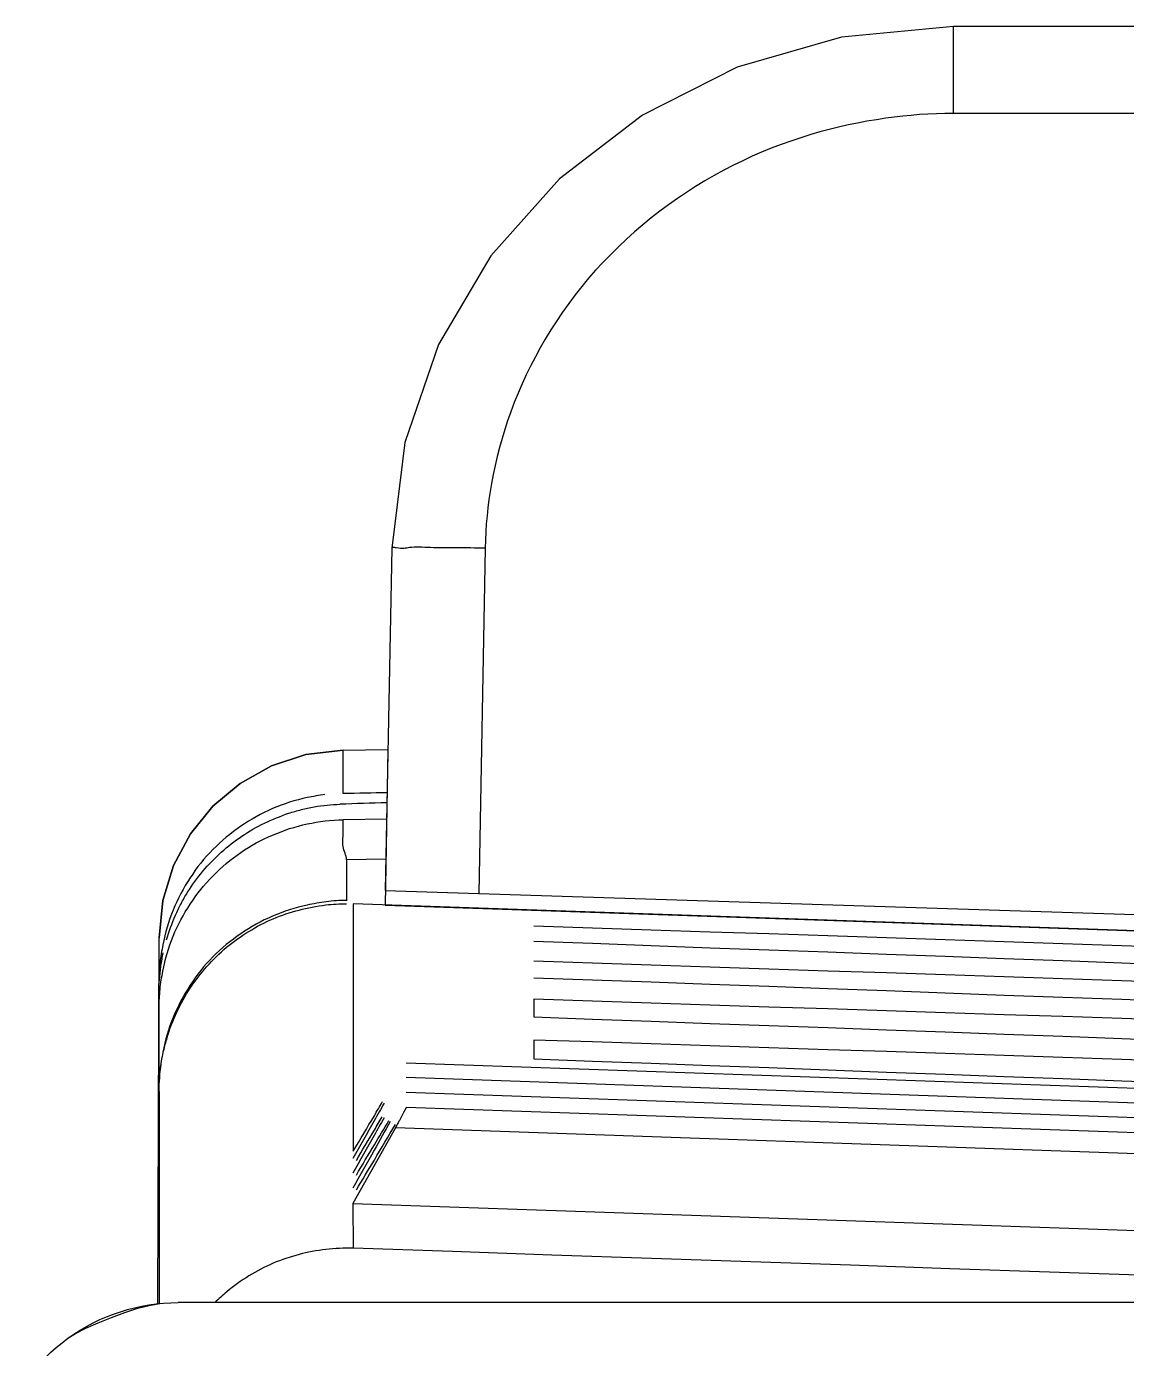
# Model space of a CAD drawing. Header units: metres. Extents: x 0 to 2830, y 0 to 842.
# Drawn here: x 1676.05 to 1689.37, y 648.52 to 664.52 of the extents above; entities that cross this region are included whole.
import ezdxf

# ---------------------------------------------------------------- set-up
doc = ezdxf.new("R2010")
doc.units = ezdxf.units.M
doc.layers.add('SCHEMATICS', color=7, linetype='Continuous')

msp = doc.modelspace()

# ---------------------------------------------------------------- linework, layer by layer
at = {"layer": 'SCHEMATICS', "color": 7}
for p, q in [((1691.177, 664.523), (1687.277, 664.523)), ((1687.277, 663.469), (1687.277, 664.523)), ((1691.177, 664.523), (1687.277, 664.523)), ((1691.177, 663.469), (1687.277, 663.469)), ((1680.475, 658.207), (1680.397, 654.064)), ((1680.475, 658.207), (1680.397, 654.064)), ((1681.608, 658.207), (1681.531, 654.028)), ((1679.887, 655.76), (1680.43, 655.769)), ((1679.887, 655.76), (1680.43, 655.769)), ((1680.43, 655.769), (1680.396, 653.886)), ((1679.887, 655.236), (1679.887, 655.76)), ((1680.415, 654.928), (1679.887, 654.919)), ((1680.406, 654.441), (1679.928, 654.432)), ((1679.928, 654.432), (1679.928, 653.937)), ((1680.397, 654.064), (1698.065, 653.492)), ((1680.008, 653.9), (1680.008, 650.905)), ((1698.748, 653.254), (1680.008, 653.9)), ((1680.396, 653.886), (1698.064, 653.28)), ((1677.644, 649.057), (1677.659, 653.489)), ((1682.195, 652.746), (1682.195, 652.532)), ((1677.659, 651.666), (1677.659, 652.647)), ((1682.195, 652.252), (1682.195, 652.024)), ((1698.613, 651.345), (1680.649, 651.973)), ((1698.613, 651.17), (1680.649, 651.798)), ((1677.659, 651.63), (1677.659, 649.056)), ((1698.613, 650.99), (1680.649, 651.617)), ((1698.613, 650.808), (1680.649, 651.436)), ((1680.649, 651.436), (1680.649, 651.436)), ((1680.52, 651.191), (1680.005, 650.275)), ((1698.747, 650.551), (1680.52, 651.191)), ((1680.005, 650.275), (1680.008, 649.732)), ((1680.005, 650.275), (1699.28, 649.604)), ((1701.244, 649.073), (1677.888, 649.073))]:
    msp.add_line(p, q, dxfattribs=at)
for points in [[(1687.277, 664.523), (1685.922, 664.395), (1684.658, 664.029), (1683.511, 663.449), (1682.508, 662.679), (1681.676, 661.746), (1681.043, 660.673), (1680.633, 659.485), (1680.475, 658.207)], [(1687.277, 664.523), (1685.922, 664.395), (1684.658, 664.029), (1683.511, 663.449), (1682.508, 662.679), (1681.676, 661.746), (1681.043, 660.673), (1680.633, 659.485), (1680.475, 658.207)], [(1687.277, 663.469), (1687.174, 663.468), (1687.072, 663.465), (1686.969, 663.461), (1686.867, 663.455), (1686.765, 663.446), (1686.663, 663.437), (1686.561, 663.425), (1686.46, 663.411)], [(1686.46, 663.411), (1686.345, 663.394), (1686.23, 663.375), (1686.115, 663.354), (1686.001, 663.331), (1685.887, 663.305), (1685.774, 663.277), (1685.661, 663.246), (1685.549, 663.213)], [(1685.549, 663.213), (1685.429, 663.176), (1685.309, 663.136), (1685.19, 663.094), (1685.072, 663.049), (1684.955, 663.001), (1684.84, 662.951), (1684.726, 662.898), (1684.613, 662.842)], [(1684.613, 662.842), (1684.496, 662.782), (1684.381, 662.719), (1684.267, 662.653), (1684.155, 662.585), (1684.045, 662.514), (1683.936, 662.441), (1683.829, 662.365), (1683.723, 662.287)], [(1683.723, 662.287), (1683.618, 662.205), (1683.516, 662.121), (1683.415, 662.035), (1683.317, 661.947), (1683.221, 661.856), (1683.127, 661.763), (1683.035, 661.668), (1682.945, 661.571)], [(1682.945, 661.571), (1682.86, 661.474), (1682.778, 661.374), (1682.698, 661.273), (1682.62, 661.17), (1682.545, 661.065), (1682.473, 660.958), (1682.403, 660.849), (1682.335, 660.739)], [(1682.335, 660.739), (1682.274, 660.633), (1682.215, 660.525), (1682.159, 660.417), (1682.105, 660.307), (1682.054, 660.196), (1682.006, 660.084), (1681.96, 659.971), (1681.917, 659.857)], [(1681.917, 659.857), (1681.879, 659.75), (1681.844, 659.643), (1681.811, 659.535), (1681.78, 659.427), (1681.752, 659.318), (1681.727, 659.208), (1681.704, 659.098), (1681.684, 658.988)], [(1681.684, 658.988), (1681.668, 658.891), (1681.653, 658.794), (1681.64, 658.697), (1681.63, 658.599), (1681.621, 658.501), (1681.614, 658.403), (1681.61, 658.305), (1681.608, 658.207)], [(1680.531, 658.211), (1680.521, 658.212), (1680.511, 658.214), (1680.501, 658.215), (1680.493, 658.216), (1680.486, 658.216), (1680.48, 658.214), (1680.476, 658.212), (1680.475, 658.207)], [(1680.691, 658.213), (1680.674, 658.211), (1680.657, 658.208), (1680.639, 658.206), (1680.621, 658.204), (1680.601, 658.203), (1680.58, 658.204), (1680.557, 658.206), (1680.531, 658.211)], [(1680.941, 658.213), (1680.908, 658.214), (1680.876, 658.216), (1680.843, 658.217), (1680.811, 658.217), (1680.78, 658.218), (1680.749, 658.217), (1680.719, 658.215), (1680.691, 658.213)], [(1681.257, 658.211), (1681.218, 658.211), (1681.179, 658.211), (1681.139, 658.211), (1681.1, 658.211), (1681.061, 658.211), (1681.021, 658.212), (1680.981, 658.212), (1680.941, 658.213)], [(1681.608, 658.207), (1681.563, 658.207), (1681.519, 658.208), (1681.475, 658.208), (1681.431, 658.209), (1681.387, 658.21), (1681.343, 658.21), (1681.3, 658.211), (1681.257, 658.211)], [(1677.659, 653.489), (1677.704, 653.942), (1677.834, 654.364), (1678.038, 654.747), (1678.31, 655.082), (1678.639, 655.359), (1679.018, 655.57), (1679.437, 655.707), (1679.887, 655.76)], [(1679.887, 655.76), (1679.437, 655.707), (1679.018, 655.57), (1678.639, 655.359), (1678.31, 655.082), (1678.038, 654.747), (1677.834, 654.364), (1677.704, 653.942), (1677.659, 653.489)], [(1679.452, 655.187), (1679.398, 655.175), (1679.345, 655.161), (1679.292, 655.146), (1679.239, 655.13), (1679.187, 655.112), (1679.135, 655.094), (1679.083, 655.075), (1679.032, 655.055)], [(1679.667, 655.223), (1679.64, 655.22), (1679.613, 655.216), (1679.586, 655.212), (1679.559, 655.207), (1679.532, 655.202), (1679.505, 655.197), (1679.479, 655.192), (1679.452, 655.187)], [(1680.418, 655.125), (1680.347, 655.123), (1680.275, 655.12), (1680.204, 655.118), (1680.133, 655.116), (1680.062, 655.114), (1679.991, 655.111), (1679.92, 655.109), (1679.849, 655.106)], [(1680.422, 655.244), (1680.355, 655.243), (1680.288, 655.243), (1680.221, 655.242), (1680.154, 655.241), (1680.088, 655.24), (1680.021, 655.238), (1679.954, 655.237), (1679.887, 655.236)], [(1679.032, 655.055), (1678.982, 655.032), (1678.932, 655.008), (1678.883, 654.982), (1678.835, 654.956), (1678.787, 654.928), (1678.74, 654.9), (1678.694, 654.871), (1678.648, 654.841)], [(1678.934, 654.878), (1678.97, 654.894), (1679.005, 654.91), (1679.042, 654.926), (1679.079, 654.941), (1679.116, 654.956), (1679.153, 654.971), (1679.191, 654.985), (1679.229, 654.998)], [(1679.229, 654.998), (1679.247, 655.004), (1679.266, 655.009), (1679.284, 655.015), (1679.303, 655.02), (1679.322, 655.026), (1679.342, 655.031), (1679.361, 655.036), (1679.381, 655.041)], [(1679.381, 655.041), (1679.4, 655.046), (1679.419, 655.051), (1679.438, 655.055), (1679.457, 655.059), (1679.476, 655.064), (1679.496, 655.067), (1679.515, 655.071), (1679.535, 655.075)], [(1679.535, 655.075), (1679.575, 655.082), (1679.614, 655.087), (1679.653, 655.092), (1679.692, 655.096), (1679.732, 655.1), (1679.771, 655.103), (1679.81, 655.105), (1679.849, 655.106)], [(1678.648, 654.841), (1678.603, 654.809), (1678.559, 654.776), (1678.515, 654.742), (1678.472, 654.707), (1678.43, 654.671), (1678.389, 654.634), (1678.349, 654.596), (1678.309, 654.557)], [(1678.661, 654.719), (1678.694, 654.742), (1678.727, 654.764), (1678.761, 654.785), (1678.795, 654.805), (1678.829, 654.824), (1678.864, 654.842), (1678.899, 654.86), (1678.934, 654.878)], [(1679.032, 654.733), (1679.083, 654.754), (1679.135, 654.774), (1679.187, 654.793), (1679.239, 654.811), (1679.292, 654.827), (1679.345, 654.842), (1679.398, 654.856), (1679.452, 654.868)], [(1679.452, 654.868), (1679.506, 654.879), (1679.56, 654.889), (1679.614, 654.897), (1679.668, 654.904), (1679.723, 654.91), (1679.778, 654.914), (1679.833, 654.917), (1679.887, 654.919)], [(1679.887, 654.755), (1679.888, 654.776), (1679.889, 654.796), (1679.889, 654.817), (1679.889, 654.838), (1679.888, 654.858), (1679.888, 654.879), (1679.887, 654.899), (1679.887, 654.919)], [(1678.411, 654.526), (1678.441, 654.552), (1678.471, 654.577), (1678.502, 654.602), (1678.533, 654.627), (1678.564, 654.651), (1678.596, 654.675), (1678.628, 654.697), (1678.661, 654.719)], [(1678.648, 654.523), (1678.694, 654.553), (1678.74, 654.583), (1678.787, 654.611), (1678.835, 654.638), (1678.883, 654.664), (1678.932, 654.688), (1678.982, 654.711), (1679.032, 654.733)], [(1679.887, 654.594), (1679.884, 654.614), (1679.883, 654.635), (1679.883, 654.655), (1679.884, 654.675), (1679.885, 654.695), (1679.886, 654.716), (1679.887, 654.735), (1679.887, 654.755)], [(1678.309, 654.557), (1678.271, 654.517), (1678.234, 654.477), (1678.198, 654.436), (1678.163, 654.394), (1678.129, 654.351), (1678.096, 654.307), (1678.065, 654.262), (1678.035, 654.216)], [(1678.189, 654.297), (1678.215, 654.327), (1678.242, 654.356), (1678.269, 654.385), (1678.296, 654.414), (1678.324, 654.442), (1678.353, 654.471), (1678.382, 654.498), (1678.411, 654.526)], [(1678.309, 654.237), (1678.349, 654.276), (1678.389, 654.315), (1678.43, 654.352), (1678.472, 654.388), (1678.515, 654.424), (1678.559, 654.458), (1678.603, 654.491), (1678.648, 654.523)], [(1679.928, 654.432), (1679.927, 654.453), (1679.923, 654.474), (1679.917, 654.494), (1679.911, 654.514), (1679.904, 654.534), (1679.897, 654.554), (1679.891, 654.574), (1679.887, 654.594)], [(1678.035, 654.216), (1678.005, 654.17), (1677.976, 654.122), (1677.949, 654.074), (1677.923, 654.026), (1677.897, 653.977), (1677.873, 653.927), (1677.85, 653.877), (1677.828, 653.826)], [(1678.004, 654.041), (1678.025, 654.074), (1678.047, 654.107), (1678.069, 654.139), (1678.092, 654.171), (1678.115, 654.203), (1678.139, 654.235), (1678.164, 654.266), (1678.189, 654.297)], [(1678.035, 653.896), (1678.065, 653.942), (1678.096, 653.987), (1678.129, 654.031), (1678.163, 654.074), (1678.198, 654.116), (1678.234, 654.157), (1678.271, 654.198), (1678.309, 654.237)], [(1677.925, 653.903), (1677.934, 653.92), (1677.943, 653.937), (1677.953, 653.955), (1677.962, 653.972), (1677.972, 653.989), (1677.983, 654.007), (1677.993, 654.024), (1678.004, 654.041)], [(1677.828, 653.51), (1677.85, 653.56), (1677.873, 653.609), (1677.897, 653.659), (1677.923, 653.707), (1677.949, 653.756), (1677.976, 653.803), (1678.005, 653.85), (1678.035, 653.896)], [(1677.856, 653.762), (1677.864, 653.78), (1677.872, 653.798), (1677.88, 653.816), (1677.889, 653.833), (1677.897, 653.851), (1677.906, 653.868), (1677.915, 653.886), (1677.925, 653.903)], [(1679.452, 653.886), (1679.398, 653.874), (1679.345, 653.86), (1679.292, 653.845), (1679.239, 653.829), (1679.187, 653.812), (1679.135, 653.793), (1679.083, 653.773), (1679.032, 653.752)], [(1679.353, 653.826), (1679.392, 653.836), (1679.432, 653.846), (1679.472, 653.854), (1679.513, 653.862), (1679.553, 653.869), (1679.595, 653.876), (1679.636, 653.882), (1679.678, 653.888)], [(1679.681, 653.926), (1679.653, 653.922), (1679.624, 653.918), (1679.596, 653.913), (1679.567, 653.909), (1679.538, 653.903), (1679.51, 653.898), (1679.481, 653.892), (1679.452, 653.886)], [(1679.678, 653.888), (1679.709, 653.891), (1679.74, 653.893), (1679.771, 653.896), (1679.802, 653.897), (1679.834, 653.899), (1679.865, 653.9), (1679.897, 653.901), (1679.928, 653.901)], [(1679.928, 653.943), (1679.897, 653.943), (1679.866, 653.942), (1679.836, 653.94), (1679.805, 653.938), (1679.774, 653.936), (1679.743, 653.933), (1679.712, 653.93), (1679.681, 653.926)], [(1677.828, 653.826), (1677.808, 653.775), (1677.789, 653.724), (1677.771, 653.672), (1677.755, 653.619), (1677.74, 653.566), (1677.727, 653.513), (1677.715, 653.459), (1677.704, 653.406)], [(1677.749, 653.464), (1677.76, 653.502), (1677.772, 653.54), (1677.784, 653.577), (1677.797, 653.615), (1677.811, 653.652), (1677.825, 653.689), (1677.84, 653.726), (1677.856, 653.762)], [(1679.032, 653.752), (1678.982, 653.729), (1678.932, 653.706), (1678.883, 653.681), (1678.835, 653.655), (1678.787, 653.628), (1678.74, 653.599), (1678.694, 653.57), (1678.648, 653.539)], [(1678.744, 653.567), (1678.78, 653.588), (1678.816, 653.609), (1678.852, 653.63), (1678.889, 653.649), (1678.926, 653.668), (1678.963, 653.686), (1679.001, 653.703), (1679.039, 653.719)], [(1679.039, 653.719), (1679.077, 653.735), (1679.116, 653.75), (1679.155, 653.764), (1679.194, 653.778), (1679.233, 653.791), (1679.273, 653.804), (1679.313, 653.815), (1679.353, 653.826)], [(1678.648, 653.539), (1678.603, 653.508), (1678.559, 653.475), (1678.515, 653.442), (1678.472, 653.407), (1678.43, 653.372), (1678.389, 653.335), (1678.349, 653.298), (1678.309, 653.259)], [(1678.476, 653.375), (1678.508, 653.401), (1678.54, 653.426), (1678.573, 653.451), (1678.606, 653.476), (1678.64, 653.499), (1678.674, 653.523), (1678.709, 653.545), (1678.744, 653.567)], [(1687.891, 653.441), (1687.179, 653.465), (1686.467, 653.488), (1685.755, 653.512), (1685.043, 653.536), (1684.331, 653.559), (1683.619, 653.583), (1682.907, 653.607), (1682.195, 653.631)], [(1677.704, 653.406), (1677.699, 653.378), (1677.694, 653.351), (1677.689, 653.323), (1677.685, 653.296), (1677.681, 653.269), (1677.677, 653.242), (1677.673, 653.215), (1677.67, 653.188)], [(1677.704, 653.086), (1677.715, 653.14), (1677.727, 653.194), (1677.74, 653.247), (1677.755, 653.301), (1677.771, 653.353), (1677.789, 653.406), (1677.808, 653.458), (1677.828, 653.51)], [(1678.237, 653.141), (1678.265, 653.172), (1678.294, 653.202), (1678.323, 653.233), (1678.353, 653.262), (1678.383, 653.291), (1678.413, 653.32), (1678.444, 653.348), (1678.476, 653.375)], [(1682.195, 653.449), (1682.907, 653.423), (1683.619, 653.396), (1684.331, 653.37), (1685.043, 653.344), (1685.755, 653.318), (1686.467, 653.292), (1687.179, 653.266), (1687.891, 653.239)], [(1693.588, 653.252), (1692.876, 653.275), (1692.163, 653.299), (1691.451, 653.322), (1690.739, 653.346), (1690.027, 653.369), (1689.315, 653.393), (1688.603, 653.417), (1687.891, 653.441)], [(1677.681, 653.153), (1677.684, 653.172), (1677.687, 653.192), (1677.691, 653.211), (1677.694, 653.231), (1677.697, 653.25), (1677.701, 653.269), (1677.705, 653.288), (1677.709, 653.307)], [(1678.309, 653.259), (1678.271, 653.219), (1678.234, 653.179), (1678.198, 653.137), (1678.163, 653.094), (1678.129, 653.05), (1678.096, 653.006), (1678.065, 652.961), (1678.035, 652.916)], [(1687.891, 653.017), (1687.179, 653.041), (1686.467, 653.064), (1685.755, 653.087), (1685.043, 653.111), (1684.331, 653.134), (1683.619, 653.157), (1682.907, 653.181), (1682.195, 653.205)], [(1687.891, 653.239), (1688.603, 653.213), (1689.315, 653.186), (1690.027, 653.16), (1690.739, 653.134), (1691.451, 653.108), (1692.163, 653.082), (1692.876, 653.056), (1693.588, 653.03)], [(1677.67, 653.188), (1677.668, 653.16), (1677.666, 653.132), (1677.664, 653.104), (1677.662, 653.077), (1677.661, 653.049), (1677.66, 653.022), (1677.659, 652.995), (1677.659, 652.967)], [(1677.665, 652.994), (1677.667, 653.014), (1677.669, 653.034), (1677.671, 653.054), (1677.673, 653.073), (1677.675, 653.093), (1677.677, 653.113), (1677.679, 653.133), (1677.681, 653.153)], [(1677.67, 652.868), (1677.673, 652.896), (1677.677, 652.924), (1677.681, 652.951), (1677.685, 652.979), (1677.689, 653.006), (1677.694, 653.033), (1677.699, 653.059), (1677.704, 653.086)], [(1678.036, 652.881), (1678.059, 652.915), (1678.083, 652.949), (1678.107, 652.982), (1678.132, 653.015), (1678.157, 653.047), (1678.183, 653.079), (1678.21, 653.11), (1678.237, 653.141)], [(1678.035, 652.916), (1678.005, 652.869), (1677.976, 652.821), (1677.949, 652.774), (1677.923, 652.725), (1677.897, 652.676), (1677.873, 652.627), (1677.85, 652.577), (1677.828, 652.526)], [(1682.195, 653.007), (1682.907, 652.981), (1683.619, 652.955), (1684.331, 652.929), (1685.043, 652.903), (1685.755, 652.877), (1686.467, 652.85), (1687.179, 652.824), (1687.891, 652.797)], [(1693.588, 652.828), (1692.876, 652.851), (1692.163, 652.875), (1691.451, 652.899), (1690.739, 652.923), (1690.027, 652.946), (1689.315, 652.97), (1688.603, 652.994), (1687.891, 653.017)], [(1677.659, 652.647), (1677.659, 652.675), (1677.66, 652.702), (1677.661, 652.73), (1677.662, 652.758), (1677.664, 652.785), (1677.666, 652.813), (1677.668, 652.841), (1677.67, 652.868)], [(1677.875, 652.591), (1677.892, 652.629), (1677.91, 652.666), (1677.929, 652.703), (1677.949, 652.74), (1677.97, 652.776), (1677.991, 652.811), (1678.013, 652.846), (1678.036, 652.881)], [(1687.891, 652.559), (1687.179, 652.582), (1686.467, 652.606), (1685.755, 652.629), (1685.043, 652.652), (1684.331, 652.676), (1683.619, 652.699), (1682.907, 652.723), (1682.195, 652.746)], [(1687.891, 652.797), (1688.603, 652.771), (1689.315, 652.745), (1690.027, 652.719), (1690.739, 652.693), (1691.451, 652.667), (1692.163, 652.641), (1692.876, 652.615), (1693.588, 652.589)], [(1677.757, 652.282), (1677.768, 652.322), (1677.781, 652.361), (1677.794, 652.4), (1677.809, 652.439), (1677.824, 652.477), (1677.84, 652.515), (1677.857, 652.553), (1677.875, 652.591)], [(1677.828, 652.526), (1677.808, 652.475), (1677.789, 652.424), (1677.771, 652.372), (1677.755, 652.32), (1677.74, 652.267), (1677.727, 652.213), (1677.715, 652.159), (1677.704, 652.105)], [(1682.195, 652.532), (1682.907, 652.506), (1683.619, 652.48), (1684.331, 652.454), (1685.043, 652.428), (1685.755, 652.402), (1686.467, 652.376), (1687.179, 652.35), (1687.891, 652.324)], [(1693.588, 652.371), (1692.876, 652.395), (1692.163, 652.419), (1691.451, 652.442), (1690.739, 652.465), (1690.027, 652.489), (1689.315, 652.512), (1688.603, 652.535), (1687.891, 652.559)], [(1677.713, 652.121), (1677.718, 652.142), (1677.723, 652.162), (1677.728, 652.183), (1677.734, 652.203), (1677.739, 652.223), (1677.745, 652.243), (1677.751, 652.263), (1677.757, 652.282)], [(1687.891, 652.065), (1687.179, 652.088), (1686.467, 652.112), (1685.755, 652.135), (1685.043, 652.159), (1684.331, 652.182), (1683.619, 652.205), (1682.907, 652.229), (1682.195, 652.252)], [(1687.891, 652.324), (1688.603, 652.297), (1689.315, 652.27), (1690.027, 652.244), (1690.739, 652.218), (1691.451, 652.192), (1692.163, 652.165), (1692.876, 652.139), (1693.588, 652.113)], [(1677.704, 652.105), (1677.699, 652.078), (1677.694, 652.051), (1677.689, 652.024), (1677.685, 651.997), (1677.681, 651.97), (1677.677, 651.943), (1677.673, 651.916), (1677.67, 651.889)], [(1677.659, 651.63), (1677.659, 651.671), (1677.661, 651.712), (1677.663, 651.753), (1677.666, 651.795), (1677.669, 651.836), (1677.673, 651.877), (1677.678, 651.919), (1677.684, 651.96)], [(1682.195, 652.024), (1682.907, 651.998), (1683.619, 651.972), (1684.331, 651.945), (1685.043, 651.919), (1685.755, 651.892), (1686.467, 651.865), (1687.179, 651.839), (1687.891, 651.812)], [(1693.588, 651.88), (1692.876, 651.902), (1692.163, 651.925), (1691.451, 651.948), (1690.739, 651.971), (1690.027, 651.994), (1689.315, 652.018), (1688.603, 652.041), (1687.891, 652.065)], [(1687.891, 651.812), (1688.603, 651.786), (1689.315, 651.76), (1690.027, 651.734), (1690.739, 651.708), (1691.451, 651.682), (1692.163, 651.656), (1692.876, 651.629), (1693.588, 651.603)], [(1680.385, 651.489), (1680.369, 651.462), (1680.354, 651.435), (1680.339, 651.408), (1680.324, 651.381), (1680.309, 651.354), (1680.293, 651.328), (1680.278, 651.301), (1680.262, 651.274)], [(1680.265, 651.336), (1680.277, 651.357), (1680.289, 651.379), (1680.301, 651.4), (1680.314, 651.421), (1680.326, 651.443), (1680.339, 651.464), (1680.351, 651.485), (1680.364, 651.506)], [(1680.008, 650.905), (1680.04, 650.959), (1680.072, 651.013), (1680.104, 651.067), (1680.136, 651.121), (1680.168, 651.175), (1680.2, 651.229), (1680.233, 651.282), (1680.265, 651.336)], [(1680.383, 651.309), (1680.367, 651.282), (1680.352, 651.255), (1680.337, 651.229), (1680.321, 651.202), (1680.306, 651.176), (1680.292, 651.15), (1680.277, 651.123), (1680.262, 651.096)], [(1680.265, 651.162), (1680.277, 651.182), (1680.289, 651.202), (1680.301, 651.222), (1680.313, 651.242), (1680.325, 651.262), (1680.337, 651.283), (1680.349, 651.303), (1680.361, 651.324)], [(1680.599, 651.336), (1680.595, 651.327), (1680.59, 651.319), (1680.586, 651.311), (1680.581, 651.302), (1680.577, 651.294), (1680.572, 651.286), (1680.568, 651.278), (1680.563, 651.269)], [(1680.627, 651.388), (1680.624, 651.382), (1680.62, 651.376), (1680.617, 651.37), (1680.613, 651.363), (1680.61, 651.357), (1680.606, 651.35), (1680.603, 651.343), (1680.599, 651.336)], [(1680.644, 651.422), (1680.641, 651.416), (1680.639, 651.41), (1680.637, 651.406), (1680.634, 651.402), (1680.632, 651.398), (1680.63, 651.395), (1680.629, 651.391), (1680.627, 651.388)], [(1680.649, 651.436), (1680.65, 651.436), (1680.65, 651.435), (1680.65, 651.433), (1680.649, 651.431), (1680.648, 651.429), (1680.647, 651.426), (1680.645, 651.424), (1680.644, 651.422)], [(1680.262, 651.274), (1680.23, 651.216), (1680.198, 651.159), (1680.166, 651.102), (1680.134, 651.044), (1680.101, 650.988), (1680.069, 650.931), (1680.037, 650.874), (1680.005, 650.818)], [(1680.047, 650.794), (1680.073, 650.84), (1680.1, 650.885), (1680.127, 650.931), (1680.155, 650.977), (1680.182, 651.023), (1680.21, 651.07), (1680.237, 651.116), (1680.265, 651.162)], [(1680.458, 651.266), (1680.434, 651.222), (1680.409, 651.179), (1680.385, 651.135), (1680.36, 651.092), (1680.335, 651.048), (1680.311, 651.005), (1680.286, 650.961), (1680.262, 650.918)], [(1680.265, 650.983), (1680.287, 651.019), (1680.309, 651.055), (1680.331, 651.092), (1680.353, 651.128), (1680.375, 651.165), (1680.397, 651.202), (1680.419, 651.239), (1680.44, 651.276)], [(1680.265, 650.799), (1680.297, 650.853), (1680.328, 650.907), (1680.36, 650.961), (1680.392, 651.015), (1680.424, 651.069), (1680.456, 651.123), (1680.488, 651.177), (1680.52, 651.231)], [(1680.563, 651.269), (1680.558, 651.259), (1680.553, 651.249), (1680.547, 651.239), (1680.541, 651.23), (1680.536, 651.22), (1680.53, 651.21), (1680.525, 651.2), (1680.52, 651.191)], [(1680.262, 651.096), (1680.23, 651.039), (1680.198, 650.983), (1680.166, 650.926), (1680.134, 650.869), (1680.101, 650.812), (1680.069, 650.755), (1680.037, 650.698), (1680.005, 650.641)], [(1680.047, 650.617), (1680.074, 650.663), (1680.101, 650.708), (1680.128, 650.754), (1680.155, 650.8), (1680.182, 650.845), (1680.21, 650.891), (1680.237, 650.937), (1680.265, 650.983)], [(1680.262, 650.918), (1680.23, 650.86), (1680.198, 650.803), (1680.166, 650.745), (1680.134, 650.688), (1680.101, 650.631), (1680.069, 650.574), (1680.037, 650.516), (1680.005, 650.459)], [(1680.047, 650.437), (1680.074, 650.482), (1680.101, 650.527), (1680.128, 650.572), (1680.155, 650.618), (1680.182, 650.663), (1680.21, 650.709), (1680.237, 650.754), (1680.265, 650.799)], [(1679.678, 649.717), (1679.636, 649.712), (1679.595, 649.706), (1679.554, 649.699), (1679.514, 649.692), (1679.473, 649.684), (1679.433, 649.675), (1679.393, 649.666), (1679.353, 649.656)], [(1680.008, 649.732), (1679.966, 649.732), (1679.925, 649.732), (1679.883, 649.731), (1679.842, 649.73), (1679.801, 649.728), (1679.76, 649.726), (1679.719, 649.722), (1679.678, 649.717)], [(1689.644, 649.402), (1688.439, 649.443), (1687.234, 649.484), (1686.029, 649.525), (1684.825, 649.566), (1683.621, 649.607), (1682.416, 649.648), (1681.212, 649.69), (1680.008, 649.732)], [(1679.039, 649.549), (1679.001, 649.532), (1678.964, 649.515), (1678.927, 649.497), (1678.89, 649.479), (1678.854, 649.459), (1678.818, 649.439), (1678.782, 649.419), (1678.747, 649.397)], [(1679.353, 649.656), (1679.313, 649.645), (1679.273, 649.633), (1679.233, 649.62), (1679.194, 649.607), (1679.155, 649.594), (1679.116, 649.58), (1679.077, 649.565), (1679.039, 649.549)], [(1678.747, 649.397), (1678.712, 649.375), (1678.677, 649.352), (1678.642, 649.329), (1678.608, 649.306), (1678.575, 649.281), (1678.542, 649.256), (1678.51, 649.23), (1678.478, 649.203)], [(1678.478, 649.203), (1678.46, 649.188), (1678.441, 649.173), (1678.423, 649.157), (1678.405, 649.141), (1678.387, 649.125), (1678.369, 649.108), (1678.351, 649.091), (1678.334, 649.073)], [(1676.554, 648.641), (1676.647, 648.699), (1676.772, 648.763), (1676.921, 648.83), (1677.082, 648.895), (1677.245, 648.954), (1677.4, 649.004), (1677.537, 649.039), (1677.644, 649.057)], [(1677.191, 648.963), (1677.276, 648.99), (1677.361, 649.012), (1677.448, 649.031), (1677.535, 649.046), (1677.622, 649.058), (1677.711, 649.066), (1677.799, 649.071), (1677.888, 649.073)], [(1676.554, 648.641), (1676.627, 648.692), (1676.703, 648.741), (1676.78, 648.786), (1676.859, 648.829), (1676.94, 648.868), (1677.022, 648.903), (1677.106, 648.935), (1677.191, 648.963)], [(1676.052, 648.139), (1676.105, 648.21), (1676.162, 648.279), (1676.221, 648.346), (1676.283, 648.41), (1676.348, 648.472), (1676.414, 648.531), (1676.483, 648.587), (1676.554, 648.641)], [(1676.052, 648.139), (1676.105, 648.21), (1676.162, 648.279), (1676.221, 648.346), (1676.283, 648.41), (1676.348, 648.472), (1676.414, 648.531), (1676.483, 648.587), (1676.554, 648.641)]]:
    msp.add_lwpolyline(points, dxfattribs=at)

doc.saveas('drawing.dxf')
